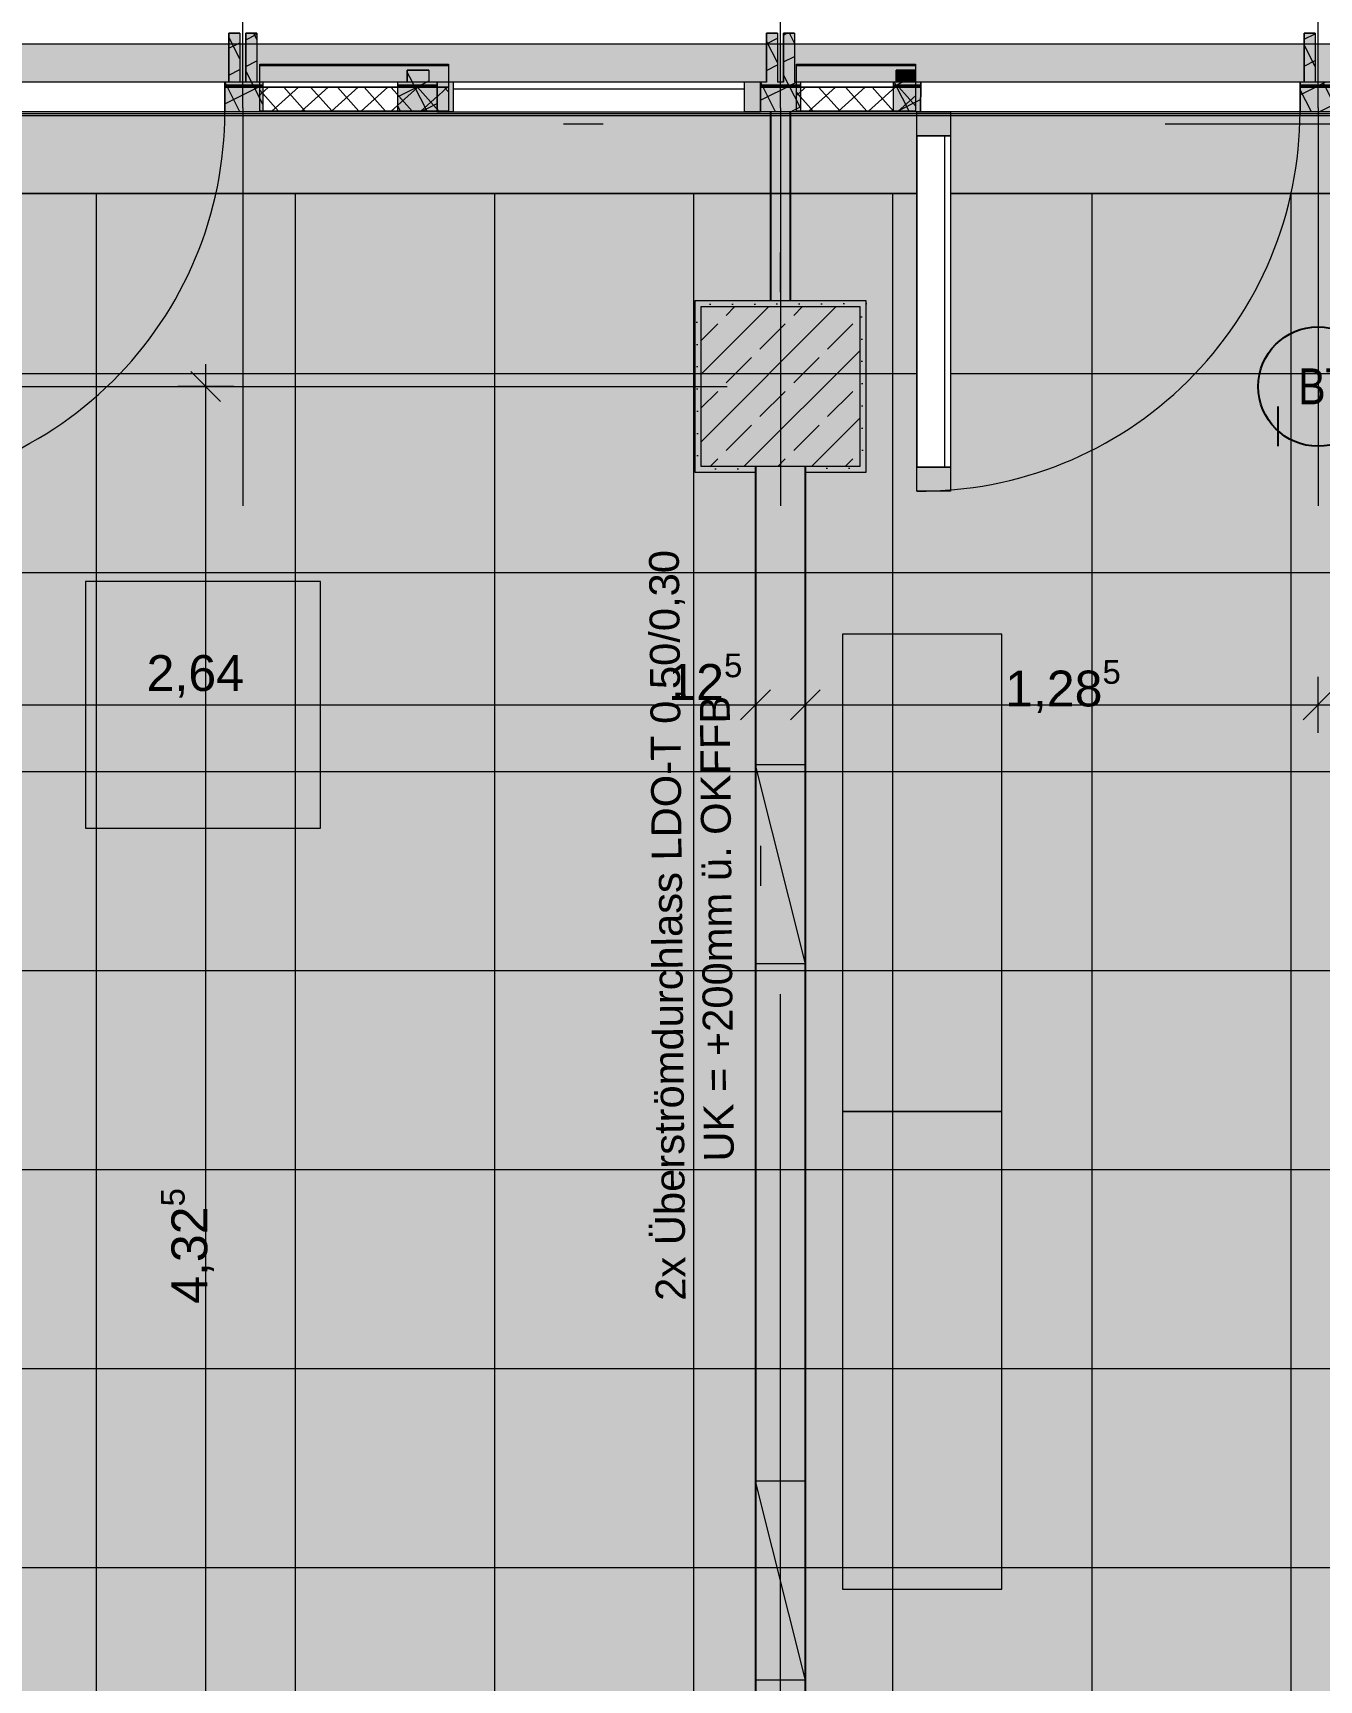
# Model space of a CAD drawing. Header units: metres. Extents: x -22.4 to 53.1, y 133.6 to 157.9.
# Drawn here: x 1.891 to 5.121, y 149.14 to 153.278 of the extents above; entities that cross this region are included whole.
import ezdxf

# ---------------------------------------------------------------- set-up
doc = ezdxf.new("R2010")
doc.units = ezdxf.units.M
doc.header["$MEASUREMENT"] = 0
for name, pattern in [('Achse', [0.0023, 0.0015, -0.0008]), ('Punktlinie', [0.0035, 0, -0.0035]), ('Strichlinie_ eng', [0.0023, 0.0015, -0.0008]), ('Strichpunktlinie', [0.006703, 0.003528, -0.001764, 0, -0.001411]), ('Wipeout_Contour', [1, 0, -1])]:
    doc.linetypes.add(name, pattern=pattern)
for name, color, linetype in [('00  Raster', 7, 'Continuous'), ('00  Raster Ausbau', 7, 'Continuous'), ('10  Fassade', 7, 'Continuous'), ('10  Fassade_Deckschraffur', 7, 'Continuous'), ('10  Fassade_Schnittschraffur', 7, 'Continuous'), ('10  Stützen', 7, 'Continuous'), ('10  Stützen_Schnittschraffur', 7, 'Continuous'), ('10  Wand Massiv_Deckschraffur', 7, 'Continuous'), ('10  Wand Massiv_Fenster', 7, 'Continuous'), ('20  Möbel', 7, 'Continuous'), ('20  TGA - Revi+BT', 7, 'Continuous'), ('20  Wand Leichtbau', 7, 'Continuous'), ('20  Wand Leichtbau_Fenster', 7, 'Continuous'), ('20  Wand Leichtbau_Schnittschraffur', 7, 'Continuous'), ('40 Bemaßung 1_ 50 Bodenspiegel', 7, 'Continuous'), ('50  NUF - Raumstempel', 7, 'Continuous'), ('Neubau_20  Boden Aufbauten', 7, 'Continuous'), ('Neubau_20  Boden Aufbauten_Deckschraffur', 7, 'Continuous'), ('Neubau_20  Möbel', 7, 'Continuous'), ('Neubau_20  TGA - Revi+BT', 7, 'Continuous'), ('Neubau_20  Wand Leichtbau', 7, 'Continuous'), ('Neubau_20  Wand Leichtbau_Fenster', 7, 'Continuous'), ('Neubau_20  Wand Leichtbau_Schnittschraffur', 7, 'Continuous')]:
    doc.layers.add(name, color=color, linetype=linetype)
doc.styles.add('ERSTELLTER_STIL_1', font='')
doc.styles.add('ERSTELLTER_STIL_2', font='')
doc.styles.get('ERSTELLTER_STIL_1').set_extended_font_data('Arial')
doc.styles.get('ERSTELLTER_STIL_2').set_extended_font_data('Arial Narrow')
pattern_1 = [(41.86749, (-110.10794, 75.264664), (-0.033370506, 0.037234518), []), (131.86749, (-110.10794, 75.264664), (0.037234518, 0.033370506), [])]
pattern_2 = [(26.86749, (-110.10794, 75.264664), (-0.027115717, 0.053523246), []), (116.86749, (-110.10794, 75.264664), (0.053523246, 0.027115717), [])]

msp = doc.modelspace()

# ---------------------------------------------------------------- hatches: boundary and pattern name
at = {"layer": '10  Stützen_Schnittschraffur', "linetype": 'Continuous', "lineweight": 0, "true_color": 0xffffff}
for points in [[(3.9834, 152.6049), (3.5534, 152.6049), (3.5534, 152.1749), (3.7059, 152.1749), (3.7059, 152.1899), (3.5684, 152.1899), (3.5684, 152.5899), (3.7059, 152.5899), (3.8309, 152.5899), (3.9684, 152.5899), (3.9684, 152.1899), (3.8309, 152.1899), (3.8309, 152.1749), (3.9834, 152.1749)], [(3.5684, 152.1899), (3.9684, 152.1899), (3.9684, 152.5899), (3.5684, 152.5899)]]:
    msp.add_hatch(color=7, dxfattribs=at).paths.add_polyline_path(points)
at = {"layer": '10  Stützen_Schnittschraffur', "linetype": 'Continuous', "lineweight": 13, "true_color": 0x000100}
h = msp.add_hatch(dxfattribs=at)
h.set_pattern_fill('Gips_0001', color=98, style=0, pattern_type=2)
h.set_pattern_definition([(26.86749, (-110.107942, 75.264664), (-0.0112982155, 0.0223013526), [0, -0.025])])
h.paths.add_polyline_path([(3.9834, 152.6049), (3.5534, 152.6049), (3.5534, 152.1749), (3.7059, 152.1749), (3.7059, 152.1899), (3.5684, 152.1899), (3.5684, 152.5899), (3.7059, 152.5899), (3.8309, 152.5899), (3.9684, 152.5899), (3.9684, 152.1899), (3.8309, 152.1899), (3.8309, 152.1749), (3.9834, 152.1749)])
h = msp.add_hatch(dxfattribs=at)
h.set_pattern_fill('Beton__Stahlbeton_0001', color=98, style=0, pattern_type=2)
h.set_pattern_definition([(225, (3.56843, 152.58991), (-0.084853, 0.084853), []), (225, (3.526, 152.63233), (-0.084853, 0.084853), [0.09, -0.03])])
h.paths.add_polyline_path([(3.5684, 152.1899), (3.9684, 152.1899), (3.9684, 152.5899), (3.5684, 152.5899)])
at = {"layer": '20  Wand Leichtbau_Schnittschraffur', "linetype": 'Continuous', "lineweight": 18}
msp.add_hatch(color=9, dxfattribs=at).paths.add_polyline_path([(3.8309, 152.1899), (3.7059, 152.1899), (3.7059, 146.3049), (3.8309, 146.3049)])
at = {"layer": 'Neubau_20  Boden Aufbauten_Deckschraffur', "linetype": 'Continuous', "lineweight": 0, "true_color": 0xffffff}
h = msp.add_hatch(color=7, dxfattribs=at)
h.paths.add_polyline_path([(-1.5691, 152.8749), (-1.5691, 148.1899), (3.8309, 148.1899), (3.8309, 145.6049), (-1.6666, 145.6049), (-1.6666, 145.3049), (29.4509, 145.3049), (29.4509, 148.8302), (30.6509, 148.8302), (30.6509, 152.1899), (30.5714, 152.1899), (30.5714, 152.5899), (30.7434, 152.5899), (30.7434, 152.8757), (3.7934, 152.8749)])
h.paths.add_polyline_path([(9.1184, 145.6049), (9.1184, 148.1899), (14.6184, 148.1899), (14.6184, 145.6049), (13.0834, 145.6049), (13.0834, 145.7949), (10.6384, 145.7949), (10.6384, 145.6049)], flags=0)
at = {"layer": 'Neubau_20  Boden Aufbauten_Deckschraffur', "linetype": 'Continuous', "lineweight": 18}
h = msp.add_hatch(dxfattribs=at)
h.set_pattern_fill('Verband__Quadrat__50x50__4D', color=6, style=0, pattern_type=2)
h.set_pattern_definition([(8e-13, (15.05054, 148.9226), (0, 0.5), []), (90, (15.05054, 148.9226), (-0.5, 0), [])])
h.paths.add_polyline_path([(-1.5691, 152.8749), (-1.5691, 148.1899), (3.8309, 148.1899), (3.8309, 145.6049), (-1.6666, 145.6049), (-1.6666, 145.3049), (29.4509, 145.3049), (29.4509, 148.8302), (30.6509, 148.8302), (30.6509, 152.1899), (30.5714, 152.1899), (30.5714, 152.5899), (30.7434, 152.5899), (30.7434, 152.8757), (3.7934, 152.8749)])
h.paths.add_polyline_path([(9.1184, 145.6049), (9.1184, 148.1899), (14.6184, 148.1899), (14.6184, 145.6049), (13.0834, 145.6049), (13.0834, 145.7949), (10.6384, 145.7949), (10.6384, 145.6049)], flags=0)

# ---------------------------------------------------------------- linework, layer by layer
at = {"layer": '10  Stützen', "color": 7, "linetype": 'Continuous', "lineweight": 13, "ltscale": 1000, "flags": 128}
msp.add_lwpolyline([(3.8309, 152.1749), (3.9834, 152.1749), (3.9834, 152.6049), (3.5534, 152.6049), (3.5534, 152.1749), (3.7059, 152.1749)], dxfattribs=at)
msp.add_lwpolyline([(3.5684, 152.1899), (3.9684, 152.1899), (3.9684, 152.5899), (3.5684, 152.5899)], close=True, dxfattribs=at)
at = {"layer": '20  Möbel', "color": 9, "linetype": 'Continuous', "lineweight": 18, "ltscale": 1000}
for p, q in [((3.9241, 151.7681), (3.9241, 150.5681)), ((4.3241, 151.7681), (3.9241, 151.7681)), ((4.3241, 150.5681), (4.3241, 151.7681)), ((3.9241, 150.5681), (3.9241, 149.3681)), ((4.3241, 150.5681), (3.9241, 150.5681)), ((3.9241, 150.5681), (4.3241, 150.5681)), ((4.3241, 149.3681), (4.3241, 150.5681)), ((3.9241, 149.3681), (4.3241, 149.3681))]:
    msp.add_line(p, q, dxfattribs=at)
at = {"layer": '20  Wand Leichtbau', "color": 7, "linetype": 'Continuous', "lineweight": 25, "ltscale": 1000, "flags": 128}
for points in [[(3.7059, 152.1899), (3.7059, 148.1899)], [(3.8309, 146.3049), (3.8309, 152.1899)]]:
    msp.add_lwpolyline(points, dxfattribs=at)
at = {"layer": '40 Bemaßung 1_ 50 Bodenspiegel', "color": 7, "linetype": 'Continuous', "lineweight": 13, "ltscale": 1000}
for p, q in [((2.3625, 152.3524), (2.2875, 152.4274)), ((2.325, 152.3899), (2.325, 152.4462)), ((2.3953, 152.3899), (2.2547, 152.3899)), ((2.325, 148.0649), (2.325, 152.3899)), ((3.7059, 151.5199), (3.7059, 151.6606)), ((3.8309, 151.5199), (3.8309, 151.6606)), ((5.1184, 151.5199), (5.1184, 151.6606)), ((3.7434, 151.6278), (3.6684, 151.5528)), ((3.8684, 151.6278), (3.7934, 151.5528)), ((5.1559, 151.6278), (5.0809, 151.5528)), ((1.0684, 151.5903), (3.7059, 151.5903)), ((3.7059, 151.5903), (3.8309, 151.5903)), ((3.8309, 151.5903), (5.1184, 151.5903)), ((5.1184, 151.5903), (6.9934, 151.5903))]:
    msp.add_line(p, q, dxfattribs=at)
at = {"layer": 'Neubau_20  Boden Aufbauten', "color": 7, "linetype": 'Continuous', "lineweight": 13, "ltscale": 1000, "flags": 128}
msp.add_lwpolyline([(-1.5691, 152.8749), (-1.5691, 148.1899), (3.8309, 148.1899), (3.8309, 145.6049), (-1.6666, 145.6049), (-1.6666, 145.3049), (29.4509, 145.3049), (29.4509, 148.8302), (30.6509, 148.8302), (30.6509, 152.1899), (30.5714, 152.1899), (30.5714, 152.5899), (30.7434, 152.5899), (30.7434, 152.8757), (3.7934, 152.8749)], close=True, dxfattribs=at)
at = {"layer": 'Neubau_20  Möbel', "color": 9, "linetype": 'Continuous', "lineweight": 18, "ltscale": 1000, "flags": 128}
msp.add_lwpolyline([(2.0234, 151.8999), (2.0234, 151.2799), (2.6134, 151.2799), (2.6134, 151.8999)], close=True, dxfattribs=at)
at = {"layer": 'Neubau_20  TGA - Revi+BT', "color": 1, "linetype": 'Continuous', "lineweight": 25, "ltscale": 1000}
msp.add_line((5.0184, 152.2399), (5.0184, 152.3399), dxfattribs=at)
msp.add_circle((5.1184, 152.3899), 0.15, dxfattribs=at)
at = {"layer": 'Neubau_20  Wand Leichtbau_Fenster', "color": 7, "linetype": 'Continuous', "lineweight": 18, "ltscale": 1000}
for p, q in [((3.8309, 150.9398), (3.7059, 151.4398)), ((3.8309, 151.4398), (3.7059, 151.4398)), ((3.8309, 150.9398), (3.7059, 150.9398)), ((3.8309, 149.1399), (3.7059, 149.6399)), ((3.8309, 149.6399), (3.7059, 149.6399)), ((3.8309, 149.1399), (3.7059, 149.1399))]:
    msp.add_line(p, q, dxfattribs=at)

# ---------------------------------------------------------------- texts
at = {"layer": '20  TGA - Revi+BT', "color": 1, "linetype": 'Continuous', "lineweight": 25, "insert": (5.2003, 152.3904), "char_height": 0.09, "attachment_point": 6, "rotation": 359.9998, "style": 'ERSTELLTER_STIL_2'}
msp.add_mtext('\\A1;{\\pqr;\\fArial Narrow|b0|i0|c0|p38;BT }', dxfattribs=at)
at = {"layer": '20  Wand Leichtbau_Fenster', "color": 7, "linetype": 'Continuous', "lineweight": 18, "char_height": 0.075, "attachment_point": 4, "rotation": 90.5142, "style": 'ERSTELLTER_STIL_1'}
for s, insert in [('\\A1;{\\pql;\\fArial|b0|i0|c0|p38;2x Überströmdurchlass LDO-T 0,50/0,30}', (3.4996, 150.0928)), ('\\A1;{\\pql;\\fArial|b0|i0|c0|p38;UK = +200mm ü. OKFFB}', (3.6144, 150.4425))]:
    msp.add_mtext(s, dxfattribs=dict(at, insert=insert))
at = {"layer": '40 Bemaßung 1_ 50 Bodenspiegel', "color": 7, "linetype": 'Continuous', "lineweight": 13, "char_height": 0.09, "attachment_point": 7, "style": 'ERSTELLTER_STIL_1'}
for s, insert in [('\\A1;{\\pql;\\fArial|b0|i0|c0|p38;12\\fArial|b0|i0|c0|p38;\\A1{\\H.66x;\\S5^  ;}}', (3.4868, 151.5764)), ('\\A1;{\\pql;\\fArial|b0|i0|c0|p38;1,28\\fArial|b0|i0|c0|p38;\\A1{\\H.66x;\\S5^  ;}}', (4.3324, 151.5599))]:
    msp.add_mtext(s, dxfattribs=dict(at, insert=insert))
at = {"layer": '40 Bemaßung 1_ 50 Bodenspiegel', "color": 7, "linetype": 'Continuous', "lineweight": 13, "insert": (2.1766, 151.6083), "char_height": 0.09, "width": 0.239452, "attachment_point": 7, "style": 'ERSTELLTER_STIL_1'}
msp.add_mtext('\\A1;{\\pql;\\fArial|b0|i0|c0|p38;2,64}', dxfattribs=at)
at = {"layer": '40 Bemaßung 1_ 50 Bodenspiegel', "color": 7, "linetype": 'Continuous', "lineweight": 13, "insert": (2.3553, 150.0851), "char_height": 0.09, "attachment_point": 7, "rotation": 90, "style": 'ERSTELLTER_STIL_1'}
msp.add_mtext('\\A1;{\\pql;\\fArial|b0|i0|c0|p38;4,32\\fArial|b0|i0|c0|p38;\\A1{\\H.66x;\\S5^  ;}}', dxfattribs=at)

# ---------------------------------------------------------------- wipeouts: each hides what was drawn before it
at = {"color": 254, "linetype": 'Wipeout_Contour', "lineweight": 0, "ltscale": 620.542959}
msp.add_wipeout([(-8.8716, 153.1481), (33.1556, 153.1481), (33.1556, 153.3299), (-8.8716, 153.3299)], dxfattribs=at).dxf.layer = '10  Fassade_Deckschraffur'

# ---------------------------------------------------------------- next in the draw order: hatches: boundary and pattern name
at = {"layer": '10  Fassade', "linetype": 'Continuous', "lineweight": 0, "true_color": 0xffffff}
for points in [[(2.4609, 153.1999), (2.4609, 153.1969), (2.9344, 153.1969), (2.9344, 153.1999)], [(3.8084, 153.1999), (3.8084, 153.1969), (4.1074, 153.1969), (4.1074, 153.1999)]]:
    msp.add_hatch(color=7, dxfattribs=at).paths.add_polyline_path(points)

# ---------------------------------------------------------------- next in the draw order: linework, layer by layer
at = {"layer": '10  Fassade', "color": 7, "linetype": 'Continuous', "lineweight": 13, "ltscale": 1000}
for p, q in [((2.4109, 153.2774), (2.3834, 153.2774)), ((2.4534, 153.2774), (2.4259, 153.2774)), ((3.7609, 153.2774), (3.7334, 153.2774)), ((3.8034, 153.2774), (3.7759, 153.2774)), ((5.1109, 153.2774), (5.0834, 153.2774)), ((2.8854, 153.1849), (2.8314, 153.1849)), ((4.1074, 153.1849), (4.0594, 153.1849))]:
    msp.add_line(p, q, dxfattribs=at)
at = {"layer": '10  Fassade', "color": 7, "linetype": 'Strichlinie_ eng', "lineweight": 18, "ltscale": 1000, "flags": 128}
for points in [[(2.3834, 153.2774), (2.4109, 153.2774)], [(2.4259, 153.2774), (2.4534, 153.2774)], [(3.7334, 153.2774), (3.7609, 153.2774)], [(3.7759, 153.2774), (3.8034, 153.2774)], [(5.0834, 153.2774), (5.1109, 153.2774)], [(2.8314, 153.1849), (2.8854, 153.1849)], [(4.0594, 153.1849), (4.1074, 153.1849)]]:
    msp.add_lwpolyline(points, dxfattribs=at)
at = {"layer": '10  Fassade', "color": 7, "linetype": 'Continuous', "lineweight": 18, "ltscale": 1000, "flags": 128}
for points in [[(2.4609, 153.1999), (2.9344, 153.1999), (2.9344, 153.1969), (2.4609, 153.1969)], [(3.8084, 153.1999), (4.1074, 153.1999), (4.1074, 153.1969), (3.8084, 153.1969)]]:
    msp.add_lwpolyline(points, close=True, dxfattribs=at)
at = {"layer": '10  Wand Massiv_Fenster', "color": 7, "linetype": 'Continuous', "lineweight": 13, "ltscale": 1000}
msp.add_line((33.1556, 153.2499), (-8.8716, 153.2499), dxfattribs=at)

# ---------------------------------------------------------------- next in the draw order: wipeouts: each hides what was drawn before it
at = {"color": 254, "linetype": 'Wipeout_Contour', "lineweight": 0, "ltscale": 620.177937}
msp.add_wipeout([(-8.8716, 153.1481), (-8.8716, 153.1451), (33.1556, 153.1451), (33.1556, 153.1481)], dxfattribs=at).dxf.layer = '10  Fassade_Deckschraffur'
at = {"color": 254, "linetype": 'Wipeout_Contour', "lineweight": 0, "ltscale": 619.490873}
msp.add_wipeout([(-8.8716, 153.0705), (-8.8716, 152.875), (33.1556, 152.875), (33.1556, 153.0705)], dxfattribs=at).dxf.layer = '10  Fassade_Deckschraffur'

# ---------------------------------------------------------------- next in the draw order: linework, layer by layer
at = {"layer": '10  Fassade', "color": 7, "linetype": 'Continuous', "lineweight": 18, "ltscale": 1000, "flags": 128}
msp.add_lwpolyline([(-8.8716, 152.875), (33.1556, 152.875)], dxfattribs=at)
at = {"layer": '10  Wand Massiv_Fenster', "color": 7, "linetype": 'Continuous', "lineweight": 13, "ltscale": 1000}
msp.add_line((33.1556, 152.8749), (-8.8716, 152.8749), dxfattribs=at)
at = {"layer": '50  NUF - Raumstempel', "color": 7, "linetype": 'Punktlinie', "lineweight": 13, "ltscale": 1000, "flags": 128}
msp.add_lwpolyline([(-18.9066, 137.869), (-18.9066, 150.382), (-9.7966, 150.382), (-9.7966, 152.8749), (3.7184, 152.8749), (3.7184, 152.6049), (3.5534, 152.6049), (3.5534, 152.1749), (3.7184, 152.1749), (3.7184, 146.3199), (3.5534, 146.3199), (3.5534, 145.8899), (3.7184, 145.8899), (3.7184, 145.7049), (-1.7166, 145.7049), (-1.7166, 141.4699), (-3.0116, 141.4699), (-3.0116, 138.1049), (-5.6066, 138.1049), (-5.6066, 137.869)], close=True, dxfattribs=at)

# ---------------------------------------------------------------- next in the draw order: wipeouts: each hides what was drawn before it
at = {"color": 254, "linetype": 'Wipeout_Contour', "lineweight": 0, "ltscale": 620.03891}
msp.add_wipeout([(-8.8716, 153.1419), (-8.8716, 153.0809), (33.1556, 153.0809), (33.1556, 153.1419)], dxfattribs=at).dxf.layer = '10  Fassade_Deckschraffur'

# ---------------------------------------------------------------- next in the draw order: hatches: boundary and pattern name
at = {"layer": '10  Fassade_Schnittschraffur', "linetype": 'Continuous', "lineweight": 0, "true_color": 0xffffff}
msp.add_hatch(color=7, dxfattribs=at).paths.add_polyline_path([(2.8854, 153.1849), (2.8314, 153.1849), (2.8314, 153.1549), (2.8854, 153.1549)])
at = {"layer": '10  Fassade_Schnittschraffur', "linetype": 'Continuous', "lineweight": 13, "true_color": 0x000100}
h = msp.add_hatch(dxfattribs=at)
h.set_pattern_fill('Dämmung__hart_1_0001', color=98, style=0, pattern_type=2)
h.set_pattern_definition(pattern_2)
h.paths.add_polyline_path([(2.8854, 153.1849), (2.8314, 153.1849), (2.8314, 153.1549), (2.8854, 153.1549)])

# ---------------------------------------------------------------- next in the draw order: linework, layer by layer
at = {"layer": '10  Fassade', "color": 7, "linetype": 'Continuous', "lineweight": 13, "ltscale": 1000}
for p, q in [((2.4109, 153.2774), (2.4109, 153.1549)), ((2.4259, 153.2774), (2.4259, 153.1549)), ((3.7609, 153.2774), (3.7609, 153.1549)), ((3.7759, 153.2774), (3.7759, 153.1549)), ((5.1109, 153.2774), (5.1109, 153.1549)), ((2.8314, 153.1849), (2.8314, 153.1549)), ((2.8854, 153.1849), (2.8854, 153.1549)), ((3.7759, 153.1549), (3.7609, 153.1549))]:
    msp.add_line(p, q, dxfattribs=at)
at = {"layer": '10  Fassade', "color": 7, "linetype": 'Strichlinie_ eng', "lineweight": 18, "ltscale": 1000, "flags": 128}
for points in [[(2.3834, 153.1549), (2.3834, 153.2774)], [(2.4109, 153.2774), (2.4109, 153.1549)], [(2.4259, 153.1549), (2.4259, 153.2774)], [(2.4534, 153.2774), (2.4534, 153.1549)], [(3.7334, 153.1549), (3.7334, 153.2774)], [(3.7609, 153.2774), (3.7609, 153.1549)], [(3.7759, 153.1549), (3.7759, 153.2774)], [(3.8034, 153.2774), (3.8034, 153.1549)], [(5.0834, 153.1549), (5.0834, 153.2774)], [(5.1109, 153.2774), (5.1109, 153.1549)], [(2.8314, 153.1549), (2.8314, 153.1849)], [(2.8854, 153.1849), (2.8854, 153.1549)], [(4.0594, 153.1549), (4.0594, 153.1849)], [(4.1074, 153.1849), (4.1074, 153.1549)], [(33.1556, 153.1549), (32.5564, 153.1549), (32.1184, 153.1549), (31.0859, 153.1549), (30.7684, 153.1549), (29.8564, 153.1549), (29.4184, 153.1549), (28.3859, 153.1549), (28.0684, 153.1549), (27.1564, 153.1549), (26.7184, 153.1549), (25.6859, 153.1549), (25.3684, 153.1549), (24.4564, 153.1549), (24.0184, 153.1549), (22.9859, 153.1549), (22.6684, 153.1549), (21.7564, 153.1549), (21.3184, 153.1549), (20.2859, 153.1549), (19.9684, 153.1549), (19.0564, 153.1549), (18.6184, 153.1549), (17.5859, 153.1549), (17.2684, 153.1549), (16.3564, 153.1549), (15.9184, 153.1549), (14.8859, 153.1549), (14.5684, 153.1549), (13.6564, 153.1549), (13.2184, 153.1549), (12.1859, 153.1549), (11.8684, 153.1549), (10.9564, 153.1549), (10.5184, 153.1549), (9.4859, 153.1549), (9.1684, 153.1549), (8.2564, 153.1549), (7.8184, 153.1549), (6.7859, 153.1549), (6.4684, 153.1549), (5.5564, 153.1549), (5.1184, 153.1549), (4.0859, 153.1549), (3.7684, 153.1549), (2.8564, 153.1549), (2.4184, 153.1549), (1.3859, 153.1549), (1.0684, 153.1549), (0.1564, 153.1549), (-0.2816, 153.1549), (-1.3141, 153.1549), (-1.6316, 153.1549), (-2.5436, 153.1549), (-2.9816, 153.1549), (-4.0141, 153.1549), (-4.3316, 153.1549), (-5.2436, 153.1549), (-5.6816, 153.1549), (-6.7141, 153.1549), (-7.0316, 153.1549), (-7.9436, 153.1549), (-8.8716, 153.1549)]]:
    msp.add_lwpolyline(points, dxfattribs=at)
at = {"layer": '10  Fassade', "color": 7, "linetype": 'Continuous', "lineweight": 18, "ltscale": 1000, "flags": 128}
for points in [[(-8.8716, 153.1481), (33.1556, 153.1481)], [(-8.8716, 153.1451), (33.1556, 153.1451)], [(-8.8716, 153.1419), (33.1556, 153.1419)]]:
    msp.add_lwpolyline(points, dxfattribs=at)
at = {"layer": '10  Fassade', "color": 7, "linetype": 'Continuous', "lineweight": 13, "ltscale": 1000, "flags": 128}
for points in [[(2.4259, 153.1549), (2.4184, 153.1549), (2.4109, 153.1549)], [(5.1259, 153.1549), (5.1184, 153.1549), (5.1109, 153.1549)]]:
    msp.add_lwpolyline(points, dxfattribs=at)

# ---------------------------------------------------------------- next in the draw order: wipeouts: each hides what was drawn before it
at = {"color": 254, "linetype": 'Wipeout_Contour', "lineweight": 0, "ltscale": 619.908534}
msp.add_wipeout([(-8.8716, 153.0759), (33.1556, 153.0759), (33.1556, 153.0809), (-8.8716, 153.0809)], dxfattribs=at).dxf.layer = '10  Fassade_Deckschraffur'

# ---------------------------------------------------------------- next in the draw order: wipeouts: each hides what was drawn before it
at = {"color": 254, "linetype": 'Wipeout_Contour', "lineweight": 0, "ltscale": 619.88798}
msp.add_wipeout([(-8.8716, 153.0759), (-8.8716, 153.0705), (33.1556, 153.0705), (33.1556, 153.0759)], dxfattribs=at).dxf.layer = '10  Fassade_Deckschraffur'

# ---------------------------------------------------------------- next in the draw order: hatches: boundary and pattern name
at = {"layer": '10  Wand Massiv_Deckschraffur', "linetype": 'Continuous', "lineweight": 0, "true_color": 0xffffff}
msp.add_hatch(color=7, dxfattribs=at).paths.add_polyline_path([(-8.8716, 152.8749), (33.1556, 152.8749), (33.1556, 153.2499), (-8.8716, 153.2499)])
at = {"layer": 'Neubau_20  Wand Leichtbau_Schnittschraffur', "linetype": 'Continuous', "lineweight": 18}
msp.add_hatch(color=9, dxfattribs=at).paths.add_polyline_path([(3.7434, 153.0799), (3.7434, 152.6049), (3.7934, 152.6049), (3.7934, 153.0799)])

# ---------------------------------------------------------------- next in the draw order: linework, layer by layer
at = {"layer": '00  Raster', "color": 7, "linetype": 'Strichpunktlinie', "lineweight": 13, "ltscale": 1000}
msp.add_line((3.7684, 133.7291), (3.7684, 155.8899), dxfattribs=at)
at = {"layer": '00  Raster Ausbau', "color": 9, "linetype": 'Achse', "lineweight": 18, "ltscale": 1000}
for p, q in [((2.4184, 153.0899), (2.4184, 154.0899)), ((5.1184, 153.0899), (5.1184, 154.0899)), ((2.4184, 153.0899), (2.4184, 152.0899)), ((5.1184, 153.0899), (5.1184, 152.0899))]:
    msp.add_line(p, q, dxfattribs=at)
at = {"layer": '00  Raster Ausbau', "color": 251, "linetype": 'Achse', "lineweight": 18, "ltscale": 1000, "true_color": 0x5f5f5f}
for q in [(3.7684, 154.0899), (3.7684, 152.0899)]:
    msp.add_line((3.7684, 153.0899), q, dxfattribs=at)
at = {"layer": '10  Fassade', "color": 7, "linetype": 'Strichpunktlinie', "lineweight": 13, "ltscale": 1000}
msp.add_line((-8.8716, 153.0499), (33.1556, 153.0499), dxfattribs=at)
at = {"layer": '10  Fassade', "color": 7, "linetype": 'Continuous', "lineweight": 18, "ltscale": 1000, "flags": 128}
for points in [[(-8.8716, 153.0809), (33.1556, 153.0809)], [(-8.8716, 153.0759), (33.1556, 153.0759)], [(-8.8716, 153.0705), (33.1556, 153.0705)]]:
    msp.add_lwpolyline(points, dxfattribs=at)
at = {"layer": '10  Fassade', "color": 7, "linetype": 'Strichlinie_ eng', "lineweight": 18, "ltscale": 1000, "flags": 128}
msp.add_lwpolyline([(33.1556, 153.0799), (32.5564, 153.0799), (32.1184, 153.0799), (31.0859, 153.0799), (30.7684, 153.0799), (29.8564, 153.0799), (29.4184, 153.0799), (28.3859, 153.0799), (28.0684, 153.0799), (27.1564, 153.0799), (26.7184, 153.0799), (25.6859, 153.0799), (25.3684, 153.0799), (24.4564, 153.0799), (24.0184, 153.0799), (22.9859, 153.0799), (22.6684, 153.0799), (21.7564, 153.0799), (21.3184, 153.0799), (20.2859, 153.0799), (19.9684, 153.0799), (19.0564, 153.0799), (18.6184, 153.0799), (17.5859, 153.0799), (17.2684, 153.0799), (16.3564, 153.0799), (15.9184, 153.0799), (14.8859, 153.0799), (14.5684, 153.0799), (13.6564, 153.0799), (13.2184, 153.0799), (12.1859, 153.0799), (11.8684, 153.0799), (10.9564, 153.0799), (10.5184, 153.0799), (9.4859, 153.0799), (9.1684, 153.0799), (8.2564, 153.0799), (7.8184, 153.0799), (6.7859, 153.0799), (6.4684, 153.0799), (5.5564, 153.0799), (5.1184, 153.0799), (4.0859, 153.0799), (3.7684, 153.0799), (2.8564, 153.0799), (2.4184, 153.0799), (1.3859, 153.0799), (1.0684, 153.0799), (0.1564, 153.0799), (-0.2816, 153.0799), (-1.3141, 153.0799), (-1.6316, 153.0799), (-2.5436, 153.0799), (-2.9816, 153.0799), (-4.0141, 153.0799), (-4.3316, 153.0799), (-5.2436, 153.0799), (-5.6816, 153.0799), (-6.7141, 153.0799), (-7.0316, 153.0799), (-7.9436, 153.0799), (-8.8716, 153.0799)], dxfattribs=at)
at = {"layer": 'Neubau_20  Wand Leichtbau', "color": 7, "linetype": 'Continuous', "lineweight": 13, "ltscale": 1000, "flags": 128}
msp.add_lwpolyline([(3.7934, 153.0799), (3.7434, 153.0799)], dxfattribs=at)
at = {"layer": 'Neubau_20  Wand Leichtbau', "color": 7, "linetype": 'Continuous', "lineweight": 25, "ltscale": 1000, "flags": 128}
for points in [[(3.7434, 153.0799), (3.7434, 152.6049)], [(3.7934, 152.6049), (3.7934, 153.0799)]]:
    msp.add_lwpolyline(points, dxfattribs=at)

# ---------------------------------------------------------------- next in the draw order: wipeouts: each hides what was drawn before it
at = {"color": 254, "linetype": 'Wipeout_Contour', "lineweight": 0, "ltscale": 612.522778}
msp.add_wipeout([(1.4204, 153.1549), (1.4204, 153.0799), (2.3734, 153.0799), (2.3734, 153.1549)], dxfattribs=at).dxf.layer = '10  Fassade_Deckschraffur'
at = {"color": 254, "linetype": 'Wipeout_Contour', "lineweight": 0, "ltscale": 612.564075}
msp.add_wipeout([(2.4684, 153.1549), (2.4684, 153.0799), (2.8064, 153.0799), (2.8064, 153.1549)], dxfattribs=at).dxf.layer = '10  Fassade_Deckschraffur'
at = {"color": 254, "linetype": 'Wipeout_Contour', "lineweight": 0, "ltscale": 612.618223}
msp.add_wipeout([(2.9064, 153.1549), (2.9064, 153.0799), (3.7184, 153.0799), (3.7184, 153.1549)], dxfattribs=at).dxf.layer = '10  Fassade_Deckschraffur'
at = {"color": 254, "linetype": 'Wipeout_Contour', "lineweight": 0, "ltscale": 612.675233}
msp.add_wipeout([(3.8184, 153.1549), (3.8184, 153.0799), (4.0514, 153.0799), (4.0514, 153.1549)], dxfattribs=at).dxf.layer = '10  Fassade_Deckschraffur'
at = {"color": 254, "linetype": 'Wipeout_Contour', "lineweight": 0, "ltscale": 612.751614}
msp.add_wipeout([(4.1204, 153.1549), (4.1204, 153.0799), (5.0734, 153.0799), (5.0734, 153.1549)], dxfattribs=at).dxf.layer = '10  Fassade_Deckschraffur'
at = {"color": 254, "linetype": 'Wipeout_Contour', "lineweight": 0, "ltscale": 610.643583}
msp.add_wipeout([(4.1956, 153.0199), (4.1106, 153.0199), (4.1106, 152.1873), (4.1956, 152.1873)], dxfattribs=at).dxf.layer = '10  Fassade_Schnittschraffur'

# ---------------------------------------------------------------- next in the draw order: hatches: boundary and pattern name
at = {"layer": '10  Fassade', "linetype": 'Continuous', "lineweight": 13, "true_color": 0x000100}
h = msp.add_hatch(dxfattribs=at)
h.set_pattern_fill('Dämmung__hart_2_0001', color=98, style=0, pattern_type=2)
h.set_pattern_definition(pattern_1)
h.paths.add_polyline_path([(2.4609, 153.1419), (2.4609, 153.0819), (2.9344, 153.0819), (2.9344, 153.1419)])
h = msp.add_hatch(dxfattribs=at)
h.set_pattern_fill('Dämmung__hart_2_0001', color=98, style=0, pattern_type=2)
h.set_pattern_definition(pattern_1)
h.paths.add_polyline_path([(3.8084, 153.1419), (3.8084, 153.0819), (4.1074, 153.0819), (4.1074, 153.1419)])
at = {"layer": '10  Fassade', "linetype": 'Continuous', "lineweight": 0, "true_color": 0xffffff}
for points in [[(2.4609, 153.0819), (2.4609, 153.0799), (2.9344, 153.0799), (2.9344, 153.0819)], [(3.8084, 153.0819), (3.8084, 153.0799), (4.1074, 153.0799), (4.1074, 153.0819)]]:
    msp.add_hatch(color=7, dxfattribs=at).paths.add_polyline_path(points)
at = {"layer": '10  Fassade_Schnittschraffur', "linetype": 'Continuous', "lineweight": 0, "true_color": 0xffffff}
for points in [[(2.3834, 153.2774), (2.3834, 153.1549), (2.4109, 153.1549), (2.4109, 153.2774)], [(2.4534, 153.1549), (2.4534, 153.2774), (2.4259, 153.2774), (2.4259, 153.1549)], [(3.7334, 153.2774), (3.7334, 153.1549), (3.7609, 153.1549), (3.7609, 153.2774)], [(3.8034, 153.2774), (3.7759, 153.2774), (3.7759, 153.1549), (3.8034, 153.1549)], [(5.0834, 153.2774), (5.0834, 153.1549), (5.1109, 153.1549), (5.1109, 153.2774)], [(4.1074, 153.1549), (4.1074, 153.1849), (4.0594, 153.1849), (4.0594, 153.1549)], [(2.3732, 153.1549), (2.3732, 153.0799), (2.3734, 153.1549)], [(2.4259, 153.1549), (2.4184, 153.1549), (2.4109, 153.1549), (2.3834, 153.1549), (2.3734, 153.1549), (2.3734, 153.0799), (2.4684, 153.0799), (2.4684, 153.1549)], [(2.9064, 153.1549), (2.8854, 153.1549), (2.8314, 153.1549), (2.8064, 153.1549), (2.8064, 153.0799), (2.9064, 153.0799)], [(2.9064, 153.1549), (2.9064, 153.0799), (2.9066, 153.1549)], [(3.7182, 153.1549), (3.7182, 153.0799), (3.7184, 153.1549)], [(3.8184, 153.1549), (3.8034, 153.1549), (3.7759, 153.1549), (3.7609, 153.1549), (3.7334, 153.1549), (3.7184, 153.1549), (3.7184, 153.0799), (3.8184, 153.0799)], [(4.1204, 153.1549), (4.1074, 153.1549), (4.0594, 153.1549), (4.0514, 153.1549), (4.0514, 153.0799), (4.1204, 153.0799)], [(4.1204, 153.1549), (4.1204, 153.0799), (4.1206, 153.1549)], [(5.0732, 153.1549), (5.0732, 153.0799), (5.0734, 153.1549)], [(5.1259, 153.1549), (5.1184, 153.1549), (5.1109, 153.1549), (5.0834, 153.1549), (5.0734, 153.1549), (5.0734, 153.0799), (5.1684, 153.0799), (5.1684, 153.1549)], [(4.1956, 153.0799), (4.1106, 153.0799), (4.1106, 153.0199), (4.1956, 153.0199)], [(4.1956, 152.1873), (4.1106, 152.1873), (4.1106, 152.1273), (4.1956, 152.1273)]]:
    msp.add_hatch(color=7, dxfattribs=at).paths.add_polyline_path(points)
at = {"layer": '10  Fassade_Schnittschraffur', "linetype": 'Continuous', "lineweight": 13, "true_color": 0x000100}
h = msp.add_hatch(dxfattribs=at)
h.set_pattern_fill('Dämmung__hart_1_0001', color=98, style=0, pattern_type=2)
h.set_pattern_definition(pattern_2)
h.paths.add_polyline_path([(2.3834, 153.2774), (2.3834, 153.1549), (2.4109, 153.1549), (2.4109, 153.2774)])
h = msp.add_hatch(dxfattribs=at)
h.set_pattern_fill('Dämmung__hart_1_0001', color=98, style=0, pattern_type=2)
h.set_pattern_definition(pattern_2)
h.paths.add_polyline_path([(2.4534, 153.1549), (2.4534, 153.2774), (2.4259, 153.2774), (2.4259, 153.1549)])
h = msp.add_hatch(dxfattribs=at)
h.set_pattern_fill('Dämmung__hart_1_0001', color=98, style=0, pattern_type=2)
h.set_pattern_definition(pattern_2)
h.paths.add_polyline_path([(3.7334, 153.2774), (3.7334, 153.1549), (3.7609, 153.1549), (3.7609, 153.2774)])
h = msp.add_hatch(dxfattribs=at)
h.set_pattern_fill('Dämmung__hart_1_0001', color=98, style=0, pattern_type=2)
h.set_pattern_definition(pattern_2)
h.paths.add_polyline_path([(3.8034, 153.2774), (3.7759, 153.2774), (3.7759, 153.1549), (3.8034, 153.1549)])
h = msp.add_hatch(dxfattribs=at)
h.set_pattern_fill('Dämmung__hart_1_0001', color=98, style=0, pattern_type=2)
h.set_pattern_definition(pattern_2)
h.paths.add_polyline_path([(5.0834, 153.2774), (5.0834, 153.1549), (5.1109, 153.1549), (5.1109, 153.2774)])
h = msp.add_hatch(dxfattribs=at)
h.set_pattern_fill('Dämmung__hart_1_0001', color=98, style=0, pattern_type=2)
h.set_pattern_definition(pattern_2)
h.paths.add_polyline_path([(4.1074, 153.1549), (4.1074, 153.1849), (4.0594, 153.1849), (4.0594, 153.1549)])
h = msp.add_hatch(dxfattribs=at)
h.set_pattern_fill('Dämmung__hart_1_0001', color=98, style=0, pattern_type=2)
h.set_pattern_definition(pattern_2)
h.paths.add_polyline_path([(2.4259, 153.1549), (2.4184, 153.1549), (2.4109, 153.1549), (2.3834, 153.1549), (2.3734, 153.1549), (2.3734, 153.0799), (2.4684, 153.0799), (2.4684, 153.1549)])
h = msp.add_hatch(dxfattribs=at)
h.set_pattern_fill('Dämmung__hart_1_0001', color=98, style=0, pattern_type=2)
h.set_pattern_definition(pattern_2)
h.paths.add_polyline_path([(2.9064, 153.1549), (2.8854, 153.1549), (2.8314, 153.1549), (2.8064, 153.1549), (2.8064, 153.0799), (2.9064, 153.0799)])
h = msp.add_hatch(dxfattribs=at)
h.set_pattern_fill('Dämmung__hart_1_0001', color=98, style=0, pattern_type=2)
h.set_pattern_definition(pattern_2)
h.paths.add_polyline_path([(3.8184, 153.1549), (3.8034, 153.1549), (3.7759, 153.1549), (3.7609, 153.1549), (3.7334, 153.1549), (3.7184, 153.1549), (3.7184, 153.0799), (3.8184, 153.0799)])
h = msp.add_hatch(dxfattribs=at)
h.set_pattern_fill('Dämmung__hart_1_0001', color=98, style=0, pattern_type=2)
h.set_pattern_definition(pattern_2)
h.paths.add_polyline_path([(4.1204, 153.1549), (4.1074, 153.1549), (4.0594, 153.1549), (4.0514, 153.1549), (4.0514, 153.0799), (4.1204, 153.0799)])
h = msp.add_hatch(dxfattribs=at)
h.set_pattern_fill('Dämmung__hart_1_0001', color=98, style=0, pattern_type=2)
h.set_pattern_definition(pattern_2)
h.paths.add_polyline_path([(5.1259, 153.1549), (5.1184, 153.1549), (5.1109, 153.1549), (5.0834, 153.1549), (5.0734, 153.1549), (5.0734, 153.0799), (5.1684, 153.0799), (5.1684, 153.1549)])

# ---------------------------------------------------------------- next in the draw order: linework, layer by layer
at = {"layer": '00  Raster', "color": 7, "linetype": 'Strichpunktlinie', "lineweight": 13, "ltscale": 1000}
msp.add_line((-20.302, 152.3899), (33.1556, 152.3899), dxfattribs=at)
at = {"layer": '10  Fassade', "color": 7, "linetype": 'Continuous', "lineweight": 13, "ltscale": 1000}
for p, q in [((2.3834, 153.2774), (2.3834, 153.1549)), ((2.4534, 153.2774), (2.4534, 153.1549)), ((3.7334, 153.2774), (3.7334, 153.1549)), ((3.8034, 153.2774), (3.8034, 153.1549)), ((5.0834, 153.2774), (5.0834, 153.1549)), ((4.0594, 153.1849), (4.0594, 153.1549)), ((4.1074, 153.1849), (4.1074, 153.1549)), ((2.3834, 153.1549), (2.3734, 153.1549)), ((2.3734, 153.1549), (2.3734, 153.0799)), ((2.4684, 153.1549), (2.4534, 153.1549)), ((2.4684, 153.1549), (2.4684, 153.0799)), ((2.8314, 153.1549), (2.8064, 153.1549)), ((2.8064, 153.1549), (2.8064, 153.0799)), ((2.9064, 153.1549), (2.8854, 153.1549)), ((2.9064, 153.1549), (2.9064, 153.0799)), ((3.7334, 153.1549), (3.7184, 153.1549)), ((3.7184, 153.1549), (3.7184, 153.0799)), ((3.8184, 153.1549), (3.8034, 153.1549)), ((3.8184, 153.1549), (3.8184, 153.0799)), ((4.0594, 153.1549), (4.0514, 153.1549)), ((4.0514, 153.1549), (4.0514, 153.0799)), ((4.1204, 153.1549), (4.1074, 153.1549)), ((4.1204, 153.1549), (4.1204, 153.0799)), ((5.0834, 153.1549), (5.0734, 153.1549)), ((5.0734, 153.1549), (5.0734, 153.0799)), ((2.4684, 153.0799), (2.3734, 153.0799)), ((2.9064, 153.0799), (2.8064, 153.0799)), ((3.8184, 153.0799), (3.7184, 153.0799)), ((4.1204, 153.0799), (4.0514, 153.0799)), ((5.1684, 153.0799), (5.0734, 153.0799))]:
    msp.add_line(p, q, dxfattribs=at)
at = {"layer": '10  Fassade', "color": 7, "linetype": 'Continuous', "lineweight": 18, "ltscale": 1000}
for p, q in [((4.1106, 153.0199), (4.1106, 152.1873)), ((4.1806, 153.0199), (4.1806, 152.1873)), ((4.1956, 153.0199), (4.1956, 152.1873))]:
    msp.add_line(p, q, dxfattribs=at)
at = {"layer": '10  Fassade', "color": 7, "linetype": 'Continuous', "lineweight": 18, "ltscale": 1000, "flags": 128}
for points in [[(2.4609, 153.1969), (2.9344, 153.1969), (2.9344, 153.1419), (2.4609, 153.1419)], [(3.8084, 153.1969), (4.1074, 153.1969), (4.1074, 153.1419), (3.8084, 153.1419)], [(2.3734, 153.1549), (2.3732, 153.0799)], [(2.4609, 153.1419), (2.9344, 153.1419), (2.9344, 153.0819), (2.4609, 153.0819)], [(2.9064, 153.0799), (2.9066, 153.1549)], [(3.7184, 153.1549), (3.7182, 153.0799)], [(3.8084, 153.1419), (4.1074, 153.1419), (4.1074, 153.0819), (3.8084, 153.0819)], [(4.1204, 153.0799), (4.1206, 153.1549)], [(5.0734, 153.1549), (5.0732, 153.0799)], [(2.4609, 153.0819), (2.9344, 153.0819), (2.9344, 153.0799), (2.4609, 153.0799)], [(3.8084, 153.0819), (4.1074, 153.0819), (4.1074, 153.0799), (3.8084, 153.0799)], [(4.1956, 153.0799), (4.1956, 153.0199), (4.1106, 153.0199), (4.1106, 153.0799)], [(4.1956, 153.0199), (4.1956, 152.1873), (4.1106, 152.1873), (4.1106, 153.0199)], [(4.1956, 152.1873), (4.1956, 152.1273), (4.1106, 152.1273), (4.1106, 152.1873)]]:
    msp.add_lwpolyline(points, close=True, dxfattribs=at)
for points in [[(2.3734, 153.1549), (1.4204, 153.1549)], [(2.8064, 153.1549), (2.4684, 153.1549)], [(3.7184, 153.1549), (2.9064, 153.1549)], [(4.0514, 153.1549), (3.8184, 153.1549)], [(5.0734, 153.1549), (4.1204, 153.1549)], [(2.3734, 153.0799), (1.4204, 153.0799)], [(2.8064, 153.0799), (2.4684, 153.0799)], [(3.7184, 153.0799), (2.9064, 153.0799)], [(4.0514, 153.0799), (3.8184, 153.0799)], [(5.0734, 153.0799), (4.1204, 153.0799)]]:
    msp.add_lwpolyline(points, dxfattribs=at)
at = {"layer": '10  Fassade', "color": 7, "linetype": 'Continuous', "lineweight": 13, "ltscale": 1000}
for centre in [(1.4206, 153.0799), (4.1206, 153.0799)]:
    msp.add_arc(centre, 0.9526, 269.3986, 0, dxfattribs=at)

# ---------------------------------------------------------------- next in the draw order: wipeouts: each hides what was drawn before it
at = {"color": 254, "linetype": 'Wipeout_Contour', "lineweight": 0, "ltscale": 612.61782}
msp.add_wipeout([(2.9476, 153.1549), (2.9476, 153.0799), (3.6772, 153.0799), (3.6772, 153.1549)], dxfattribs=at).dxf.layer = '10  Fassade_Deckschraffur'

# ---------------------------------------------------------------- next in the draw order: hatches: boundary and pattern name
at = {"layer": '10  Fassade_Schnittschraffur', "linetype": 'Continuous', "lineweight": 0, "true_color": 0xffffff}
for points in [[(2.9066, 153.0799), (2.9476, 153.0799), (2.9476, 153.1549), (2.9066, 153.1549)], [(3.7182, 153.1549), (3.6772, 153.1549), (3.6772, 153.0799), (3.7182, 153.0799)]]:
    msp.add_hatch(color=7, dxfattribs=at).paths.add_polyline_path(points)

# ---------------------------------------------------------------- next in the draw order: linework, layer by layer
at = {"layer": '10  Fassade', "color": 7, "linetype": 'Continuous', "lineweight": 18, "ltscale": 1000}
for p, q in [((3.6772, 153.1549), (2.9476, 153.1549)), ((2.9476, 153.1379), (3.6772, 153.1379)), ((2.9476, 153.0799), (3.6772, 153.0799))]:
    msp.add_line(p, q, dxfattribs=at)
at = {"layer": '10  Fassade', "color": 7, "linetype": 'Continuous', "lineweight": 18, "ltscale": 1000, "flags": 128}
for points in [[(2.9066, 153.0799), (2.9476, 153.0799), (2.9476, 153.1549), (2.9066, 153.1549)], [(3.7182, 153.1549), (3.6772, 153.1549), (3.6772, 153.0799), (3.7182, 153.0799)]]:
    msp.add_lwpolyline(points, close=True, dxfattribs=at)

doc.saveas('drawing.dxf')
